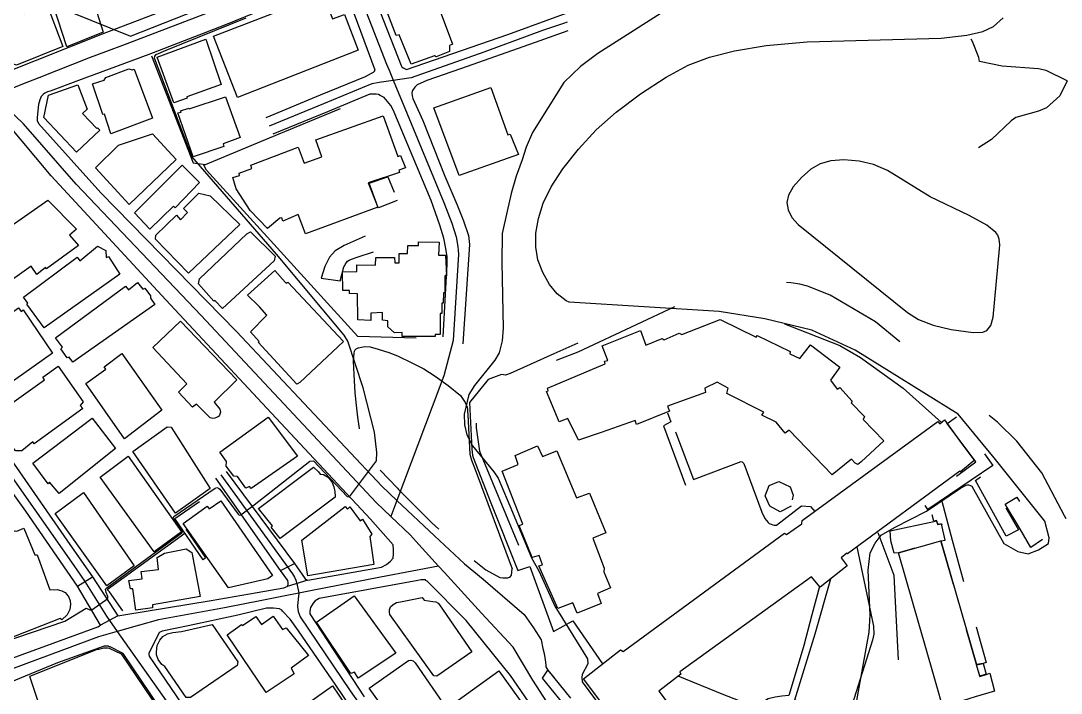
# Model space of a CAD drawing. Header units: millimetres. Extents: x 198785 to 203305, y 542885 to 545889.
# Drawn here: x 202956 to 203185.7, y 543202.8 to 543351.3 of the extents above; entities that cross this region are included whole.
import ezdxf

# ---------------------------------------------------------------- set-up
doc = ezdxf.new("R2010")
doc.units = ezdxf.units.MM
for name, pattern in [('FENCE_25K', [54.3, 28.7, -9.2, -16.4]), ('HIDDEN_BULD_25K', [28.8, 18.4, -10.4]), ('HIDDEN_EMBANKMENT_25K', [28.8, 18.4, -10.4]), ('HIDDEN_IN_25K', [56.5, 36.5, -20]), ('HIDDEN_SORO_25K', [40.1, 25.4, -14.7])]:
    doc.linetypes.add(name, pattern=pattern)
for name, color, linetype in [('A0013117', 253, 'Continuous'), ('A0013118', 253, 'Continuous'), ('A0023119', 253, 'Continuous'), ('A0023217', 253, 'Continuous'), ('A0033324', 253, 'Continuous'), ('B0014111', 253, 'Continuous'), ('B0014112', 253, 'Continuous'), ('B0014113', 253, 'Continuous'), ('B0014115', 253, 'Continuous'), ('B0014116', 253, 'Continuous'), ('B0014611', 253, 'Continuous'), ('B0024120', 253, 'Continuous'), ('C0076117', 253, 'Continuous'), ('C0393323', 253, 'Continuous'), ('F0017111', 253, 'Continuous'), ('F0017114', 253, 'Continuous'), ('F0037222', 253, 'Continuous'), ('F0037223', 253, 'Continuous'), ('F0047224', 253, 'Continuous')]:
    doc.layers.add(name, color=color, linetype=linetype)

# ---------------------------------------------------------------- blocks, each defined once
blk = doc.blocks.new('B0014611')
at = {"layer": 'B0014611'}
blk.add_lwpolyline([(-30.95, -23.84), (0, -36.34), (31.55, -23.84), (31.55, 26.16), (-30.95, 25.41)], close=True, dxfattribs=at)
for points in [[(0, 15.91), (0, -17.6)], [(-20.65, 0), (19.64, 0)]]:
    blk.add_lwpolyline(points, dxfattribs=at)

msp = doc.modelspace()

# ---------------------------------------------------------------- linework, layer by layer
at = {"layer": 'A0013117'}
for points in [[(202952.05, 543339.69), (202974.04, 543348.49), (203001.67, 543359.08), (203023.89, 543367.4), (203024.01, 543367.63), (203024.01, 543368.11), (203022.45, 543372.41), (203019.12, 543381.81), (203010.7, 543403.87), (203007.8, 543411.23), (203007.57, 543411.31)], [(203032.16, 543361.4), (203039.95, 543341.48), (203040.15, 543341.18), (203040.4, 543340.95), (203040.85, 543340.7), (203041.13, 543340.55), (203063.5, 543348.34), (203076.62, 543353.12)], [(203022.76, 543359.3), (203000.85, 543350.28), (202984.25, 543343.9), (202975.53, 543340.65), (202968.71, 543338.13), (202962.46, 543335.78), (202961.9, 543335.63), (202961.3, 543335.33), (202960.95, 543335.07), (202960.52, 543334.65), (202960.19, 543333.87), (202959.9, 543332.83), (202959.6, 543329.95), (202959.65, 543329.29), (202959.95, 543328.69), (202973.71, 543313.38), (203003.62, 543282.75), (203035.69, 543248.58), (203039.05, 543245.41), (203047.38, 543237.56), (203053.94, 543231.38), (203058.07, 543228.05), (203067.12, 543220.22), (203069.23, 543217.3), (203070.87, 543214.65), (203071.28, 543212.74), (203071.55, 543211.6), (203071.75, 543210.24), (203071.91, 543209.09), (203071.93, 543208.67), (203072.39, 543207.93), (203077.38, 543201.76)], [(203010.15, 543330), (203022.17, 543334.96), (203032.08, 543339.05), (203033.45, 543339.76), (203033.9, 543339.96), (203034.1, 543340.19), (203034.23, 543340.41), (203028.63, 543355.5)], [(203076.8, 543349.15), (203069.54, 543346.58), (203053.06, 543340.71), (203045.63, 543338.16), (203043.51, 543337.21), (203042.99, 543336.68), (203042.49, 543335.91), (203042.38, 543335.74), (203042.36, 543335.39), (203042.41, 543334.79), (203042.56, 543334.21), (203044.8, 543329.3), (203049.59, 543317.03), (203052.24, 543310.81), (203053.75, 543307.15), (203054.86, 543303.93), (203055.06, 543301.96), (203053.62, 543279.96)], [(203049.24, 543281.52), (203050.16, 543297.62), (203050.11, 543299.2), (203049.86, 543301.04), (203049.43, 543303.33), (203048.52, 543306.18), (203046.63, 543311.62), (203038.24, 543331.7), (203037.73, 543332.63), (203036.25, 543334.42), (203035.36, 543334.87), (203034.99, 543335.07), (203034.43, 543335.12), (203033.05, 543335.12), (203023.69, 543331.26), (203011.68, 543326.3)], [(203001.33, 543251.82), (203016.41, 543231.5), (203016.98, 543230.74), (203018.79, 543228.09), (203019.12, 543227.86), (203019.4, 543227.81), (203035.67, 543230.67), (203036.75, 543231.27), (203037.63, 543232.03), (203038.21, 543232.63), (203038.26, 543233.59), (203038.29, 543234.53), (203038.2, 543235.61), (203033.22, 543241.27), (203010.34, 543265.8), (202988.06, 543289.73), (202962.69, 543317.13), (202952.58, 543329.24), (202951.88, 543329.62), (202950.21, 543330.07), (202949, 543330.12), (202948.05, 543330.05)], [(202915.83, 543317.44), (202914.47, 543314.39), (202913.78, 543312.67), (202930.98, 543286.89), (202938.15, 543276.8), (202942.4, 543270.84), (202943.38, 543269.46), (202966.8, 543235.67), (202971.8, 543228.53), (202977.43, 543219.89), (202978.74, 543220.17), (202998.01, 543223.3), (203008.19, 543225.09), (203014.06, 543226.12), (203014.31, 543226.17), (203014.59, 543226.3), (203014.84, 543226.43), (203015.01, 543226.86), (203015.01, 543227.18), (203014.96, 543227.69), (203013.38, 543229.94), (202999.06, 543250.33)], [(202886.27, 543185.28), (202906.47, 543192.69), (202924.25, 543199.44), (202930.91, 543201.94), (202939.74, 543205.24), (202946.4, 543207.74), (202973.02, 543217.5), (202973.58, 543217.85), (202968.56, 543226.46), (202957.13, 543243.06), (202940.7, 543265.75), (202939.51, 543266.94), (202935.59, 543267.9), (202864.09, 543240.1)], [(203070.42, 543197.51), (203064.11, 543206.76), (203054.33, 543218.87), (203045.76, 543227.6), (203045.46, 543227.76), (203045.34, 543227.84), (203044.35, 543227.84), (203043.67, 543227.72), (203021.88, 543223.72), (203021.02, 543223.26), (203020.55, 543222.73), (203019.97, 543221.78), (203019.79, 543220.92), (203019.79, 543220.5), (203019.79, 543220.39), (203031.81, 543202.02)], [(203011.77, 543221.61), (203010.23, 543221.59), (203003.96, 543220.1), (202992.93, 543217.75), (202987.2, 543216.54), (202986.9, 543216.42), (202986.7, 543216.28), (202986.48, 543216.1), (202984.24, 543211.58), (202984.26, 543211.38), (202984.36, 543211.02), (202993.88, 543196.96)], [(203033.91, 543192.28), (203025.58, 543204.64), (203017.34, 543216.58), (203015.47, 543219.22), (203013.78, 543220.98), (203013.63, 543221.21), (203013.1, 543221.44), (203011.77, 543221.61)], [(202987.33, 543153.33), (203003.06, 543159.63), (203011.22, 543162.9), (203011.31, 543163.31), (203011.38, 543163.59), (203011.38, 543164.04), (203011.33, 543164.45), (203011.18, 543164.73), (203010.95, 543165.03), (203007.61, 543169.58), (203003.35, 543175.4), (202996.52, 543185.07), (202978.64, 543211.63), (202975.75, 543213.04), (202975.5, 543213.11), (202975.27, 543213.19), (202974.87, 543213.21), (202974.41, 543213.21), (202964.13, 543209.56), (202952.36, 543204.71)]]:
    msp.add_lwpolyline(points, dxfattribs=at)
at = {"layer": 'A0013118'}
for points in [[(203163.5, 543154.49), (203157.94, 543151.98), (203157.47, 543152.08), (203157.03, 543152.28), (203151.69, 543162.82), (203138.74, 543190.87), (203138.18, 543191.23), (203130.34, 543194.36), (203130.25, 543195.28), (203130.19, 543197.04), (203129.99, 543198.22), (203129.61, 543199.13), (203128.78, 543200.12), (203127.61, 543200.84), (203126.91, 543201.39), (203131.36, 543215.98), (203134.84, 543228.12)], [(203132.36, 543226.38), (203130.69, 543220.13), (203128.86, 543213.34), (203125.66, 543202.54), (203125.54, 543202.34), (203124.05, 543202.17), (203122.54, 543201.97), (203120.98, 543201.59), (203120.06, 543200.98), (203119.25, 543199.82), (203118.99, 543199.45), (203111.21, 543202.51), (203101.14, 543206.58)]]:
    msp.add_lwpolyline(points, dxfattribs=at)
at = {"layer": 'A0023119', "linetype": 'HIDDEN_SORO_25K', "flags": 128}
for points in [[(203187.04, 543338.06), (203182.42, 543340.38), (203180.72, 543340.76), (203172.66, 543341.29), (203167.66, 543342.37), (203167.55, 543343.2), (203166.11, 543346.8), (203163.82, 543350.7), (203160.41, 543355.79), (203156.86, 543360.55), (203153.28, 543365.67), (203149.68, 543370.25), (203146.8, 543374.08), (203143.4, 543378.13), (203140.35, 543381.86), (203139.32, 543383.3)], [(203187.04, 543338.06), (203185.38, 543334.8), (203182.48, 543332.14), (203180.72, 543331.4), (203175.73, 543329.99), (203174.64, 543329.28), (203170.35, 543325.09), (203162.85, 543320.31), (203160.07, 543318.71)]]:
    msp.add_lwpolyline(points, dxfattribs=at)
at = {"layer": 'A0023217'}
for points in [[(203048.26, 543230.92), (203043.92, 543235.7), (203042.05, 543237.77), (203037.71, 543241.86), (203034.46, 543244.92), (202995.84, 543286.24), (202968.2, 543315.25), (202956.62, 543328.55), (202953.13, 543331.92), (202950.09, 543334.85), (202956.12, 543337.27), (202960.04, 543338.84), (202971.37, 543343.31), (202974.78, 543344.57), (202979.14, 543346.2), (203001.26, 543354.68), (203021.01, 543362.44), (203024.27, 543364.22), (203027.45, 543365.95)], [(203027.45, 543365.95), (203029.2, 543361.26), (203029.95, 543359.24), (203036.78, 543341.74), (203037.3, 543340.47), (203038.22, 543338.24)], [(203038.22, 543338.24), (203041.65, 543338.76), (203042.25, 543338.85), (203058.28, 543344.52), (203070.7, 543349.05), (203071.47, 543349.34), (203075.9, 543350.83), (203076.71, 543351.12)], [(203010.92, 543328.15), (203022.93, 543333.11), (203033.59, 543337.51), (203035.13, 543337.75), (203038.22, 543338.24)], [(203038.22, 543338.24), (203039.48, 543335.19), (203040.4, 543332.95), (203049.44, 543311.21), (203051.14, 543306.67), (203052.15, 543303.63), (203052.46, 543301.5), (203052.59, 543300.58), (203052.61, 543299.79), (203051.43, 543280.74)], [(203051.43, 543280.74), (203049.41, 543272.91), (203046.86, 543266.05), (203039.05, 543245.41), (203037.71, 543241.86)], [(202938.62, 543272.19), (202941.01, 543268.96), (202942.36, 543267.15), (202967.68, 543231.07), (202970.18, 543227.49), (202974.91, 543219.83), (202975.56, 543218.9), (202977.29, 543216.46)], [(203000.19, 543251.07), (203015.97, 543229.21), (203016.47, 543228.49), (203016.75, 543227.83), (203016.93, 543227.06), (203017.4, 543224.93)], [(203048.26, 543230.92), (203042.44, 543229.79), (203035.44, 543228.43), (203019.94, 543225.42), (203017.4, 543224.93)], [(203097.44, 543155.35), (203096.66, 543157.53), (203094.64, 543166.59), (203092.97, 543171.41), (203090.71, 543176.07), (203088.6, 543179.54), (203083.87, 543185.54), (203076.08, 543194.86), (203069.02, 543205.71), (203064.69, 543212.98), (203057.71, 543220.52), (203049.51, 543229.55), (203048.26, 543230.92)], [(203017.4, 543224.93), (203014.36, 543224.34), (203009.22, 543223.34), (203009.21, 543223.34), (203000.99, 543221.7), (202986.41, 543219.07), (202982.24, 543217.87), (202977.29, 543216.46)], [(203017.4, 543224.93), (203017.1, 543222.23), (203017.13, 543221.98), (203017.26, 543220.91), (203017.69, 543219.72), (203028.69, 543203.33), (203035.92, 543193.11), (203045.26, 543179.9), (203045.44, 543179.66), (203046.65, 543178.01)], [(202977.29, 543216.46), (202974.2, 543215.57), (202973.18, 543215.28), (202940.42, 543203.13), (202937.49, 543202.04)], [(202977.29, 543216.46), (202979.05, 543213.98), (203012.98, 543165.99), (203014.09, 543164.51), (203015.92, 543162.09)]]:
    msp.add_lwpolyline(points, dxfattribs=at)
at = {"layer": 'A0033324', "linetype": 'HIDDEN_IN_25K', "flags": 128}
msp.add_lwpolyline([(203142.34, 543082.46), (203140.22, 543082.26), (203139.86, 543082.38), (203139.07, 543082.73), (203128.55, 543097.29), (203122.02, 543106.69), (203117.37, 543115.35), (203112.01, 543126.99), (203106.02, 543142.28), (203098.28, 543159.83), (203093.33, 543172.35), (203089.42, 543181.88), (203085.01, 543188.44), (203077.29, 543198.62), (203071.17, 543206.12), (203072.39, 543207.93), (203084.74, 543192.67), (203090.33, 543184.85), (203093.3, 543179.14), (203098.13, 543167.78), (203103.94, 543153.34), (203112.06, 543134.67), (203118.77, 543118.56), (203125.16, 543106.51), (203133.16, 543095.47), (203142.34, 543082.46)], dxfattribs=at)
at = {"layer": 'B0014111'}
for points in [[(203042.14, 543367.48), (203042.55, 543366.61), (203043.6, 543366.96), (203051.32, 543346.18), (203050.64, 543345.92), (203050.67, 543344.58), (203047.71, 543343.41), (203047.38, 543343.63), (203042.17, 543341.75), (203039.58, 543348.22), (203038.9, 543348.09), (203035.32, 543357.39), (203036.17, 543357.7), (203035.06, 543360.8), (203035.7, 543361.06), (203035.18, 543362.44), (203034.42, 543362.4), (203033.69, 543364.47), (203042.14, 543367.48)], [(202974.18, 543348.84), (202966.18, 543345.57), (202962.17, 543357.89), (202970.33, 543360.95), (202974.18, 543348.84)], [(202955.17, 543357.33), (202956.83, 543352.94), (202961.81, 543354.78), (202965.3, 543345.69), (202955.06, 543341.55), (202950.81, 543342.89), (202948.24, 543349.74), (202946.27, 543349), (202944.74, 543353.12), (202955.17, 543357.33)], [(203022.68, 543357.28), (203024.84, 543351.75), (203027.51, 543352.71), (203030.46, 543344.83), (203003.85, 543334.37), (202998.58, 543347.93), (203022.68, 543357.28)], [(202979.89, 543340.73), (202980.57, 543340.5), (202981.01, 543340.68), (202985.12, 543329.85), (202975.91, 543326.34), (202974.49, 543330.73), (202974.14, 543330.61), (202971.83, 543337.41), (202974.44, 543338.22), (202974.81, 543338.84), (202979.89, 543340.73)], [(202969.64, 543330.83), (202972.77, 543327.57), (202972.97, 543327.72), (202973.42, 543327.17), (202968.33, 543322.34), (202961.08, 543330), (202962.12, 543334.95), (202968.57, 543337.19), (202970.66, 543331.85), (202969.64, 543330.83)], [(203059.77, 543336.6), (203063.54, 543326.13), (203064.08, 543326.28), (203065.87, 543321.79), (203052.76, 543317.2), (203047.23, 543332.12), (203059.77, 543336.6)], [(202990.31, 543320.67), (202979.94, 543310.77), (202972.47, 543318.84), (202977.58, 543323.88), (202985.07, 543326.4), (202990.31, 543320.67)], [(202995.48, 543315.62), (202990.09, 543310.02), (202989.72, 543310.4), (202984.5, 543305.35), (202981.13, 543308.92), (202991.67, 543319.48), (202995.48, 543315.62)], [(202968.71, 543301.69), (202961.65, 543296.56), (202961.47, 543296.85), (202959.53, 543295.33), (202958.33, 543297.17), (202954.14, 543294.19), (202948.46, 543302.29), (202962, 543311.75), (202968.28, 543305.3), (202966.79, 543304.03), (202968.71, 543301.69)], [(203011.96, 543298.33), (203000.57, 543287.78), (202998.85, 543289.59), (202998.64, 543289.41), (202995.21, 543293.24), (202995.44, 543294.37), (203005.88, 543304.31), (203006.69, 543304.72), (203012.19, 543299.34), (203011.96, 543298.33)], [(203014.39, 543293.64), (203014.63, 543293.36), (203014.97, 543293.65), (203027.22, 543280.52), (203017.59, 543271.44), (203016.97, 543271.12), (203008.42, 543280.37), (203008.6, 543280.53), (203006.71, 543282.64), (203010.34, 543286.33), (203008.71, 543288.17), (203008.48, 543288.41), (203006.09, 543290.78), (203012.11, 543296.22), (203014.39, 543293.64)], [(202955.52, 543287.91), (202956.08, 543287.15), (202956.52, 543287.48), (202963.04, 543277.91), (202950.24, 543268.92), (202949.82, 543269.54), (202949.37, 543269.1), (202945.58, 543274.25), (202944.82, 543274.67), (202943.17, 543276.97), (202944.8, 543278.18), (202943.84, 543279.7), (202955.52, 543287.91)], [(202998.7, 543267.09), (202999.94, 543265.58), (203000.08, 543264.9), (202999.91, 543264.24), (202999.62, 543263.96), (202999.24, 543263.74), (202998.83, 543263.56), (202998.37, 543263.49), (202997.83, 543263.67), (202994.77, 543266.66), (202993.88, 543266.04), (202990.84, 543269.3), (202992.67, 543271.19), (202985.17, 543279.22), (202991.26, 543285.03), (203003.69, 543272.02), (202998.7, 543267.09)], [(202976.9, 543256.86), (202964.48, 543246.96), (202962.37, 543249.48), (202962.02, 543249.1), (202958.64, 543253.65), (202971.75, 543263.58), (202976.9, 543256.86)], [(203096.54, 543184.34), (203080.21, 543206.02), (203088.44, 543212.44), (203089, 543212.03), (203124.65, 543238.2), (203125.08, 543237.86), (203128.41, 543240.22), (203128.54, 543240.96), (203158.45, 543262.85), (203158.89, 543262.32), (203159.94, 543263.2)], [(203159.94, 543263.2), (203163.21, 543258.73), (203166.39, 543254.39), (203166.52, 543254.2), (203163.45, 543251.76), (203163.3, 543251.89), (203138.51, 543233.6), (203138.35, 543233.78), (203137.1, 543232.7), (203138.48, 543230.96), (203132.46, 543226.26), (203130.57, 543228.55), (203101.51, 543207.57), (203101.76, 543207.06), (203096.85, 543203.29), (203105.76, 543191.5)], [(203025.42, 543246.14), (203013.25, 543236.99), (203011.3, 543239.53), (203011.58, 543239.78), (203008.52, 543243.66), (203020.66, 543252.75), (203021.75, 543251.7), (203022.1, 543251.2), (203022.84, 543251.13), (203023.69, 543250.61), (203024.19, 543250.2), (203024.72, 543249.37), (203025.14, 543248.38), (203025.33, 543247.4), (203025.43, 543246.29), (203025.42, 543246.14)], [(202956.65, 543239.27), (202959.08, 543233.42), (202959.61, 543233.43), (202962.44, 543225.67), (202964.01, 543225.71), (202965.09, 543225.43), (202965.8, 543225.1), (202966.19, 543224.67), (202966.59, 543224.07), (202966.89, 543223.24), (202966.98, 543222.43), (202966.84, 543221.29), (202966.26, 543220.14), (202965.03, 543219.03), (202964.71, 543219.36), (202952.67, 543214.61), (202952.27, 543214.77), (202948.58, 543213.34), (202947.94, 543213.56), (202941.64, 543230.35), (202940.56, 543233.43), (202954.73, 543238.67), (202955.14, 543238.62), (202956.65, 543239.27)], [(203149.79, 543233.83), (203159.15, 543236.47), (203166.98, 543209.14), (203167.04, 543208.91), (203167.72, 543206.55), (203169.12, 543206.97), (203169.99, 543207.23), (203170.97, 543203.28), (203166.74, 543202.01), (203163.89, 543201.16), (203159.53, 543199.85), (203159.44, 543200.16), (203158.67, 543202.85), (203157.5, 543206.95), (203149.79, 543233.83)], [(202985.08, 543221.7), (202981.4, 543221.15), (202980.77, 543225.89), (202980.19, 543225.89), (202979.85, 543227.69), (202982.79, 543228.07), (202982.61, 543229.69), (202986.38, 543230.13), (202986.14, 543232.78), (202987.7, 543233.74), (202992.53, 543234.75), (202993.77, 543233.89), (202995.61, 543224.2), (202985.05, 543222.34), (202985.08, 543221.7)], [(203055.57, 543212), (203047.88, 543206.62), (203047.22, 543206.65), (203037.49, 543220.2), (203037.41, 543220.73), (203037.42, 543221.25), (203037.6, 543221.91), (203038.21, 543222.45), (203038.98, 543222.85), (203039.82, 543223.02), (203044.65, 543223.94), (203045.07, 543223.39), (203046.96, 543223.11), (203047.66, 543222.99), (203048.17, 543222.72), (203048.48, 543222.37), (203055.57, 543212)], [(202993.49, 543201.92), (202992.55, 543201.9), (202987.84, 543208.75), (202987.15, 543209.2), (202986.33, 543210.26), (202985.98, 543211.33), (202985.96, 543211.98), (202986.09, 543213.38), (202986.67, 543214.54), (202987.4, 543215.38), (202988.38, 543215.94), (202989.54, 543216.26), (202991.51, 543216.44), (202998.25, 543217.98), (203003.96, 543209.79), (203003.78, 543208.98), (202993.49, 543201.92)]]:
    msp.add_lwpolyline(points, dxfattribs=at)
at = {"layer": 'B0014112'}
for points in [[(202997.82, 543312.67), (203004.37, 543306.34), (202993.01, 543295.62), (202985.77, 543303.11), (202985.85, 543303.99), (202990.37, 543308.38), (202991.28, 543307.37), (202992.84, 543308.97), (202991.95, 543309.92), (202995.29, 543313.28), (202997.82, 543312.67)], [(202974.75, 543300.59), (202974.85, 543299.05), (202975.36, 543299.25), (202977.9, 543295.39), (202961.19, 543283.56), (202957.31, 543288.78), (202957.57, 543289), (202956.6, 543290.31), (202968.47, 543299.1), (202969.01, 543298.32), (202972.92, 543301.56), (202974.75, 543300.59)], [(202981.8, 543293.57), (202982.93, 543292.05), (202983.36, 543292.3), (202984.62, 543290.63), (202984.61, 543290.1), (202985.58, 543288.71), (202967.47, 543275.92), (202966.72, 543277.02), (202966.23, 543276.89), (202964.81, 543278.86), (202965.18, 543279.25), (202963.64, 543281.32), (202979.09, 543292.75), (202979.75, 543291.93), (202981.8, 543293.57)], [(202987.16, 543265.33), (202978.9, 543259.04), (202970.37, 543271.24), (202974.76, 543274.37), (202974.41, 543274.91), (202978.31, 543277.88), (202987.16, 543265.33)]]:
    msp.add_lwpolyline(points, dxfattribs=at)
at = {"layer": 'B0014113'}
for points in [[(202992.77, 543334.26), (202989.76, 543333.22), (202986.08, 543343.34), (202996.83, 543347.28), (203000.21, 543337.25), (202992.69, 543334.54), (202992.77, 543334.26)], [(203001.2, 543334.55), (203004.42, 543325.54), (203000.69, 543324.15), (203000.83, 543323.61), (202994.04, 543321.26), (202990.71, 543330.98), (202991.42, 543331.16), (202991.29, 543331.49), (202993.07, 543332.08), (202993.16, 543331.87), (203001.2, 543334.55)], [(203036, 543330.36), (203039.27, 543321.39), (203039.82, 543321.61), (203040.93, 543318.83), (203039.49, 543318.33), (203039.62, 543317.81), (203032.72, 543315.56), (203034.81, 543310.2), (203018.87, 543304.27), (203017.26, 543308.54), (203013.85, 543307.1), (203013.63, 543307.84), (203013.18, 543307.75), (203010.46, 543305.44), (203006.67, 543309.43), (203003.58, 543314.22), (203002.84, 543316.7), (203004.29, 543317.17), (203004.23, 543317.68), (203007.04, 543318.73), (203006.8, 543319.49), (203017.28, 543323.45), (203018.59, 543319.9), (203022.48, 543321.32), (203021.15, 543325.03), (203036, 543330.36)], [(202969.72, 543265.71), (202958.96, 543257.93), (202958.65, 543258.32), (202956.22, 543256.36), (202954.87, 543256.4), (202951.58, 543260.95), (202951.17, 543260.73), (202949.32, 543263.55), (202961.21, 543272.03), (202960.88, 543272.61), (202964.25, 543275.06), (202969.79, 543267.22), (202969.14, 543266.34), (202969.72, 543265.71)], [(203017.09, 543255.15), (203006.89, 543248.02), (203006.53, 543248.49), (203005.66, 543248.11), (203003.84, 543250.71), (203003.01, 543250.76), (203001.33, 543253.01), (203001.43, 543254.03), (202999.93, 543256.06), (203010.65, 543263.77), (203017.09, 543255.15)], [(202997.84, 543248.08), (202990.14, 543242.6), (202980.71, 543256.25), (202988.33, 543261.67), (202989.23, 543261.62), (202997.84, 543248.08)], [(202991.52, 543238.48), (202985.46, 543234.06), (202973.52, 543250.57), (202979.73, 543255.17), (202991.52, 543238.48)], [(202981.01, 543230.98), (202975, 543226.58), (202963.56, 543242.54), (202969.84, 543247.14), (202981.01, 543230.98)], [(203000.18, 543245.35), (203011.61, 543228.83), (203010.56, 543228.12), (203001.86, 543226.12), (202991.83, 543240.34), (202997.16, 543244.11), (202997.56, 543243.56), (203000.18, 543245.35)], [(203027.64, 543244.08), (203028.11, 543243.5), (203028.65, 543243.96), (203030.92, 543240.91), (203031.44, 543241.26), (203033.49, 543237.97), (203033.07, 543237.46), (203033.92, 543231.29), (203019.4, 543228.73), (203018.03, 543236.61), (203027.64, 543244.08)], [(203038.79, 543211.67), (203030.52, 543206.13), (203029.68, 543207.48), (203028.87, 543207.21), (203021.3, 543218.55), (203029.64, 543224.37), (203038.79, 543211.67)], [(203011.75, 543219.83), (203013.77, 543216.92), (203014.6, 543217.29), (203019.53, 543211.16), (203015.67, 543208.37), (203016.36, 543207.11), (203010.16, 543203.02), (203001.54, 543215.75), (203004.75, 543218.01), (203004.92, 543217.76), (203007.88, 543219.74), (203009.13, 543218), (203011.75, 543219.83)], [(203050.08, 543199.4), (203040.71, 543193.14), (203032.95, 543203.96), (203041.64, 543210.05), (203042.12, 543210.1), (203042.61, 543209.97), (203043.05, 543209.54), (203050.08, 543199.4)], [(203069.28, 543197), (203059.21, 543189.29), (203051.23, 543200.32), (203061.52, 543207.81), (203069.28, 543197)], [(203026.87, 543199.73), (203027.9, 543198.2), (203028.49, 543198.62), (203030.93, 543194.87), (203030.45, 543194.42), (203030.89, 543193.82), (203020.87, 543186.78), (203014.26, 543196.41), (203014.71, 543197.35), (203024.79, 543204.43), (203027.63, 543200.32), (203026.87, 543199.73)]]:
    msp.add_lwpolyline(points, dxfattribs=at)
at = {"layer": 'B0014115'}
for points in [[(203048.39, 543302.44), (203048.26, 543299.56), (203049.8, 543299.56), (203049.96, 543295), (203049.64, 543295), (203049.62, 543291.26), (203049.32, 543291.24), (203049.28, 543288.97), (203048.98, 543288.97), (203048.98, 543286.7), (203048.57, 543286.66), (203048.59, 543282.09), (203047.48, 543282.09), (203047.46, 543281.58), (203040.19, 543281.63), (203040.22, 543282.47), (203038.48, 543282.45), (203037.07, 543283.73), (203037.05, 543285.09), (203035.84, 543285.23), (203035.83, 543286.91), (203033.31, 543286.76), (203033.3, 543285.18), (203030.44, 543285.32), (203030.37, 543291.05), (203028.58, 543291.1), (203028.57, 543291.8), (203027.07, 543291.8), (203027.06, 543295.93), (203030.21, 543295.96), (203030.21, 543297.41), (203034.34, 543297.4), (203034.39, 543299.09), (203038.53, 543299.08), (203038.61, 543297.9), (203039.57, 543297.92), (203039.58, 543299.96), (203041.39, 543299.97), (203041.44, 543301.73), (203043.8, 543301.7), (203043.8, 543302.49), (203048.39, 543302.44)], [(203110.41, 543285.35), (203118.39, 543281.49), (203118.58, 543281.81), (203125.84, 543278.29), (203125.79, 543277.75), (203128.03, 543276.78), (203130.38, 543279.8), (203136.87, 543274.86), (203134.78, 543271.96), (203136.27, 543269.99), (203136.83, 543270.32), (203139.56, 543267.35), (203139.31, 543266.95), (203142.3, 543263.96), (203141.99, 543263.27), (203146.56, 543258.54), (203141.52, 543253.92), (203140.79, 543253.34), (203140.19, 543253.66), (203139.4, 543254.49), (203135.15, 543251.03), (203125.63, 543260.93), (203124.78, 543260.24), (203122.76, 543262.67), (203119.58, 543264.24), (203120.09, 543264.89), (203111.9, 543269.03), (203112.21, 543270.21), (203109.79, 543271.55), (203107.03, 543270.2), (203107.21, 543269.25), (203098.77, 543266.26), (203099.26, 543265.09), (203091.95, 543262.18), (203091.63, 543263.06), (203084.16, 543260.43), (203079.17, 543258.71), (203076.76, 543263.5), (203074.89, 543262.77), (203072.06, 543269.49), (203072.42, 543269.64), (203072.26, 543270.21), (203085.04, 543275.6), (203084.85, 543276.17), (203085.6, 543276.35), (203084.35, 543279.55), (203092.84, 543282.94), (203093.98, 543279.72), (203097.6, 543281.17), (203098.05, 543280.91), (203101.38, 543282.38), (203101.93, 543282.02), (203110.41, 543285.35)], [(203070.12, 543257.45), (203071.16, 543255.13), (203074.36, 543256.36), (203078.73, 543245.99), (203081.59, 543247.05), (203085.14, 543238.22), (203082.27, 543237.1), (203084.81, 543230.42), (203084.71, 543229.61), (203086.18, 543226.08), (203083.35, 543224.84), (203084.12, 543222.62), (203078.84, 543220.54), (203077.89, 543222.83), (203074.55, 543221.56), (203070.35, 543230.98), (203071.19, 543231.2), (203070.49, 543233.27), (203068.91, 543232.81), (203066.05, 543239.89), (203066.85, 543240.18), (203062.25, 543251.9), (203065.81, 543253.34), (203065.14, 543255.33), (203070.12, 543257.45)]]:
    msp.add_lwpolyline(points, dxfattribs=at)
at = {"layer": 'B0014116', "linetype": 'HIDDEN_BULD_25K', "flags": 128}
for points in [[(203039.13, 543311.63), (203034.97, 543310), (203034.86, 543310.22), (203032.9, 543315.45), (203037.05, 543316.91), (203039.13, 543311.63)], [(203170.65, 543253.15), (203156.27, 543243.44), (203155.09, 543245.23), (203166.83, 543253.93), (203160.55, 543262.4), (203162.77, 543263.97), (203170.65, 543253.15)], [(203176.25, 543238.92), (203173.59, 543237.52), (203166.79, 543249.81), (203169.08, 543251.48), (203176.25, 543238.92)], [(203126.08, 543244.13), (203123.67, 543242.87), (203121.39, 543244.12), (203120.33, 543246.42), (203121.26, 543248.73), (203123.36, 543249.61), (203125.85, 543248.44), (203126.53, 543246.56), (203126.08, 543244.13)], [(202996.78, 543232.73), (202996.27, 543232.3), (202989.98, 543241.4), (202995.98, 543245.51), (202996.82, 543244.2), (202991.47, 543240.45), (202996.78, 543232.73)], [(203159.37, 543245.28), (203161.62, 543236.66), (203169.13, 543209.6), (203168.45, 543209.43), (203166.98, 543209.14), (203159.16, 543236.47), (203160.09, 543236.65), (203159.3, 543240.24), (203158.49, 543240.13), (203158.19, 543240.97), (203157.57, 543240.84), (203156.99, 543243.35), (203159.37, 543245.28)], [(203181.58, 543236.76), (203179.04, 543235.02), (203176.55, 543239.18), (203173.34, 543244.55), (203175.91, 543246.16), (203181.58, 543236.76)], [(203149.79, 543233.83), (203148.83, 543233.75), (203148.08, 543236.52), (203147.98, 543238.72), (203157.59, 543240.78), (203158.17, 543240.94), (203158.48, 543240.11), (203159.29, 543240.23), (203160.08, 543236.65), (203159.15, 543236.48), (203149.79, 543233.83)], [(203169.12, 543207.01), (203167.77, 543206.59), (203167, 543209.13), (203168.45, 543209.42), (203169.12, 543207.01)]]:
    msp.add_lwpolyline(points, dxfattribs=at)
at = {"layer": 'B0024120', "linetype": 'FENCE_25K', "flags": 128}
for points in [[(203166.34, 543093.06), (203159.39, 543087.88), (203159.27, 543087.53), (203157.9, 543079.55), (203168.49, 543067.89), (203169.29, 543063.13), (203169.6, 543059.69), (203169.82, 543059.04), (203170.14, 543058.62), (203180.24, 543047.88), (203190.48, 543037.56), (203198.43, 543030.95), (203201.93, 543029.12), (203203.38, 543029.02), (203204.13, 543029.04), (203205.06, 543029.1), (203205.84, 543029.3), (203208.82, 543031.48), (203264.66, 543072.21), (203288.21, 543094.83), (203275.87, 543116.43), (203270.41, 543126.93), (203267.4, 543133.56), (203260.79, 543150.07), (203249.58, 543184.59), (203247.1, 543188.57), (203244.07, 543191.36), (203240.57, 543193.84), (203220.73, 543204.81), (203213.68, 543209.81), (203206.59, 543214.61), (203201.59, 543218.78), (203196.94, 543223.43), (203193.01, 543229.68), (203189.86, 543235.27), (203186.43, 543242.04), (203181.47, 543251.49), (203175.91, 543258.53), (203171.62, 543262.7), (203144.68, 543284.86), (203134.69, 543290.75), (203129.69, 543292.76), (203128.02, 543293.17), (203126, 543293.49), (203122.76, 543293.74), (203116.59, 543293.17), (203114.54, 543292.73), (203109.25, 543291.94), (203104.68, 543290.2), (203091.9, 543284.19), (203079, 543278.12), (203064.59, 543272.67), (203062.61, 543272.65), (203059.48, 543271.62), (203056.61, 543267.3), (203056.48, 543263.23), (203056.56, 543261.46), (203057.27, 543256.3), (203067.89, 543230.64)], [(203167.05, 543165.94), (203161.46, 543163.78), (203161.02, 543163.96), (203151.55, 543193.35), (203150.64, 543198.48), (203150.07, 543204.02), (203148.81, 543228.84), (203145.21, 543238.55)]]:
    msp.add_lwpolyline(points, dxfattribs=at)
at = {"layer": 'C0076117'}
msp.add_lwpolyline([(203032.07, 543303.76), (203030.08, 543302.92), (203027.41, 543301.71), (203025.45, 543300.51), (203024.14, 543299.12), (203023.13, 543297.1), (203022.3, 543294.48), (203026.51, 543293.93), (203027.34, 543296.98), (203027.52, 543297.33), (203027.67, 543297.66), (203027.99, 543298.06), (203028.17, 543298.24), (203028.52, 543298.47), (203029.05, 543298.72), (203030.24, 543299.15), (203033.91, 543300.33)], dxfattribs=at)
at = {"layer": 'C0393323'}
for points in [[(203019.4, 543227.81), (203014.84, 543226.43), (203015.01, 543226.86), (203015.01, 543227.18), (203014.96, 543227.69), (203013.38, 543229.94), (203016.41, 543231.5), (203016.98, 543230.74), (203018.79, 543228.09), (203019.12, 543227.86), (203019.4, 543227.81)], [(202977.43, 543219.89), (202973.58, 543217.85), (202968.56, 543226.46), (202971.8, 543228.53), (202977.43, 543219.89)]]:
    msp.add_lwpolyline(points, dxfattribs=at)
at = {"layer": 'F0017111'}
for points, elevation in [([(203102.27, 543356.19), (203083.38, 543344.15), (203079.55, 543341.25), (203075.9, 543337.71), (203068.98, 543326.67), (203067.61, 543323.41), (203066.72, 543320.63), (203065.41, 543317.01), (203064.25, 543313.17), (203063.36, 543309.29), (203062.28, 543304.34), (203062.19, 543297.98), (203062.51, 543283.47), (203062.28, 543280.64), (203061.59, 543278.03), (203060.7, 543276.41), (203056.14, 543270.81), (203054.89, 543268.82), (203053.91, 543264.43), (203053.94, 543262.07), (203054.52, 543259.88), (203055.77, 543257.48), (203060.42, 543251.69), (203061.4, 543250.33), (203064.54, 543242.85), (203068.78, 543232.75), (203070.36, 543229.83), (203073.96, 543221.91), (203074.63, 543220.89), (203081.13, 543210.45), (203081.18, 543209.34), (203079.95, 543206.95), (203079.86, 543206.29), (203079.98, 543205.34), (203094.69, 543185.49)], 40), ([(202947.68, 543212.62), (202965.75, 543218.73), (202970.43, 543221.64), (202971.22, 543221.22), (202971.68, 543221.22), (202975.24, 543223.77), (202975.22, 543224.16), (202974.85, 543225.04), (202974.74, 543225.79), (202974.98, 543226.14), (202991.57, 543238.23), (202991.67, 543238.36), (202991.69, 543238.46), (202991.7, 543238.54), (202991.67, 543238.61), (202989.76, 543241.35), (202989.7, 543241.5), (202989.7, 543241.67), (202989.8, 543241.87), (202998.92, 543248.14), (202999.26, 543248.24), (202999.66, 543248.15), (202999.96, 543247.91), (203003.97, 543242.34), (203004.23, 543242.19), (203004.55, 543242.24), (203007.54, 543244.42), (203019.84, 543254.08), (203020.63, 543254.17), (203028.06, 543246.29), (203028.49, 543246.19), (203028.78, 543246.52), (203034.56, 543254.12), (203034.64, 543256.01), (203034.1, 543260.49), (203031.56, 543270.27), (203028.24, 543280.57), (203027.39, 543281.92), (203012.44, 543299.81), (202993.77, 543321.39), (202985.5, 543343.1), (202985.63, 543343.56), (202985.89, 543343.87), (202988.12, 543344.87), (203005.8, 543351.97)], 30), ([(203171.75, 543303.96), (203171.26, 543304.61), (203169.3, 543306.17), (203165.42, 543308.32), (203156.77, 543312.44), (203147.38, 543318.27), (203144.3, 543319.59), (203141.12, 543320.33), (203137.75, 543320.61), (203134.86, 543320.4), (203132.52, 543319.75), (203130.46, 543318.59), (203128.35, 543316.76), (203126.54, 543314.66), (203125.51, 543312.82), (203125.17, 543311.21), (203125.41, 543309.58), (203126.23, 543307.86), (203127.62, 543306.34), (203151.81, 543286.88), (203154.21, 543285.38), (203157.46, 543284.13), (203161.4, 543283.16), (203166.25, 543282.51), (203168.44, 543282.58), (203169.28, 543282.93), (203170.18, 543284.07), (203170.67, 543285.89), (203172.08, 543300.99), (203172.14, 543301.89), (203172.03, 543303.11), (203171.75, 543303.96)], 60)]:
    msp.add_lwpolyline(points, dxfattribs=dict(at, elevation=elevation))
at = {"layer": 'F0017114', "elevation": 50}
for points in [[(203165.96, 543248.55), (203173.05, 543235.9), (203176.13, 543234.12), (203178.45, 543233.64), (203180.67, 543234.5), (203182.93, 543235.9), (203183.04, 543237.15), (203182.12, 543240.82), (203170.89, 543254.81), (203162.99, 543264.48), (203140.25, 543278.62), (203130.62, 543283.03), (203120.3, 543285.54), (203110.17, 543287.11), (203077.05, 543289.22), (203076.38, 543289.52), (203074.44, 543291.02), (203072.76, 543293.1), (203071.26, 543295.76), (203070.19, 543298.53), (203069.69, 543301.33), (203069.72, 543304.41), (203070.27, 543307.68), (203071.37, 543311.05), (203073.13, 543314.67), (203075.69, 543318.65), (203079.12, 543323), (203083.06, 543327.24), (203087.46, 543331.15), (203092.84, 543335.19), (203098.48, 543338.91), (203103.38, 543341.55), (203108.03, 543343.33), (203113.59, 543344.72), (203120.58, 543345.89), (203129.6, 543346.71), (203159.22, 543347.5), (203164.84, 543348.14), (203168.39, 543348.99), (203170.74, 543350.09), (203172.91, 543351.96)], [(203140.28, 543199.61), (203143.3, 543216.3), (203143.5, 543220.09), (203143.09, 543230.04), (203143.53, 543233.82), (203144.62, 543235.95), (203145.97, 543237.73), (203148.94, 543239.46), (203156, 543243.03), (203163.46, 543248.15), (203164.72, 543248.8), (203165.02, 543248.85), (203165.23, 543248.84), (203165.7, 543248.72), (203165.96, 543248.55)]]:
    msp.add_lwpolyline(points, dxfattribs=at)
at = {"layer": 'F0037222'}
msp.add_lwpolyline([(203030.56, 543279.1), (203031.88, 543279.38), (203033.14, 543279.31), (203034.91, 543278.83), (203037.23, 543278.06), (203039.15, 543277.33), (203042.51, 543275.76), (203044.99, 543274.5), (203047.49, 543272.87), (203050.35, 543270.79), (203053.09, 543268.6), (203054.15, 543267.07), (203054.35, 543266.51), (203054.56, 543266.03), (203054.64, 543265.58), (203054.66, 543265.12), (203054.74, 543264.32), (203055.17, 543255.66), (203055.53, 543254.28), (203056.35, 543252.24), (203064.5, 543230.28)], dxfattribs=at)
at = {"layer": 'F0037223', "linetype": 'HIDDEN_EMBANKMENT_25K', "flags": 128}
msp.add_lwpolyline([(203030.56, 543279.1), (203030.01, 543278.79), (203029.78, 543278.56), (203029.63, 543278.29), (203029.51, 543278.01), (203029.39, 543276.17), (203029.53, 543273.19), (203029.79, 543269.15), (203030.03, 543266.43), (203030.37, 543263.78), (203030.68, 543261.28), (203031.32, 543258.56), (203033.02, 543255.16), (203035.3, 543252.19), (203039.15, 543248.11), (203039.43, 543247.81), (203046.75, 543240.47), (203053.43, 543234.33), (203058.7, 543230.09), (203061.78, 543228.38), (203062.46, 543228.28), (203063.04, 543228.29), (203063.55, 543228.34), (203063.87, 543228.47), (203064.15, 543228.64), (203064.38, 543228.9), (203064.5, 543230.28)], dxfattribs=at)
at = {"layer": 'F0047224'}
for points in [[(202984.83, 543343.6), (202994.06, 543319.99), (202996.79, 543319.63)], [(202996.79, 543319.63), (203010.88, 543325.46), (203026.6, 543331.97)], [(203043.3, 543281.24), (203030.4, 543281.59), (202997.01, 543318.36), (202996.4, 543319.47), (202996.79, 543319.63)], [(203124.65, 543284.4), (203136.82, 543279.6), (203141.43, 543276.98), (203150.8, 543270.18), (203159.26, 543262.63)], [(203078.97, 543280.12), (203073.66, 543277.8), (203068.47, 543275.46), (203064.07, 543273.47), (203063.01, 543273.1), (203062.12, 543273.22), (203059.16, 543272.12), (203055.06, 543267.02), (203055.58, 543256.75), (203055.73, 543255.41), (203055.87, 543254.87), (203059.78, 543244.89), (203065.75, 543229.94), (203068.36, 543230.8), (203073.6, 543216.48), (203077.87, 543218.84), (203084.41, 543209.29)], [(203098.81, 543264.74), (203099.55, 543262.75), (203097.92, 543261.89), (203102.75, 543248.76)], [(203100.55, 543260.53), (203104.5, 543250.03), (203115.06, 543254.03), (203115.28, 543253.97), (203115.51, 543253.74), (203115.63, 543253.54), (203119.6, 543242.84), (203120.29, 543241.39), (203120.99, 543240.53), (203121.25, 543240.28), (203121.68, 543240.14), (203122.06, 543240.04), (203122.32, 543239.98), (203122.85, 543239.94), (203128.39, 543244.18), (203130.34, 543244.08), (203131.31, 543242.99)], [(202978.54, 543221.01), (202975.6, 543225.21), (202975.09, 543225.74), (202992.19, 543238.21)], [(203140.62, 543235.16), (203144.29, 543217.67), (203144.31, 543215.86), (203144.08, 543214.57), (203139.13, 543198.95), (203139.01, 543197.6), (203139.17, 543195.4), (203140.34, 543192.12), (203157.32, 543153.77), (203158.05, 543153.55), (203158.33, 543153.55), (203163.02, 543155.76)], [(202949.75, 543196.14), (202960.19, 543200.11), (202960.02, 543200.55), (202958.05, 543206.29), (202957.99, 543206.62), (202972.95, 543212.56), (202973.25, 543212.58), (202974.34, 543212.82), (202975.17, 543212.82), (202975.53, 543212.76), (202978.19, 543211.53), (202998, 543182.13), (203002.94, 543175.2), (203002.95, 543175.07), (203002.73, 543174.86)]]:
    msp.add_lwpolyline(points, dxfattribs=at)

# ---------------------------------------------------------------- block references
at = {"layer": 'B0014611'}
msp.add_blockref('B0014611', (202980.25, 543384.3), dxfattribs=at)

doc.saveas('drawing.dxf')
